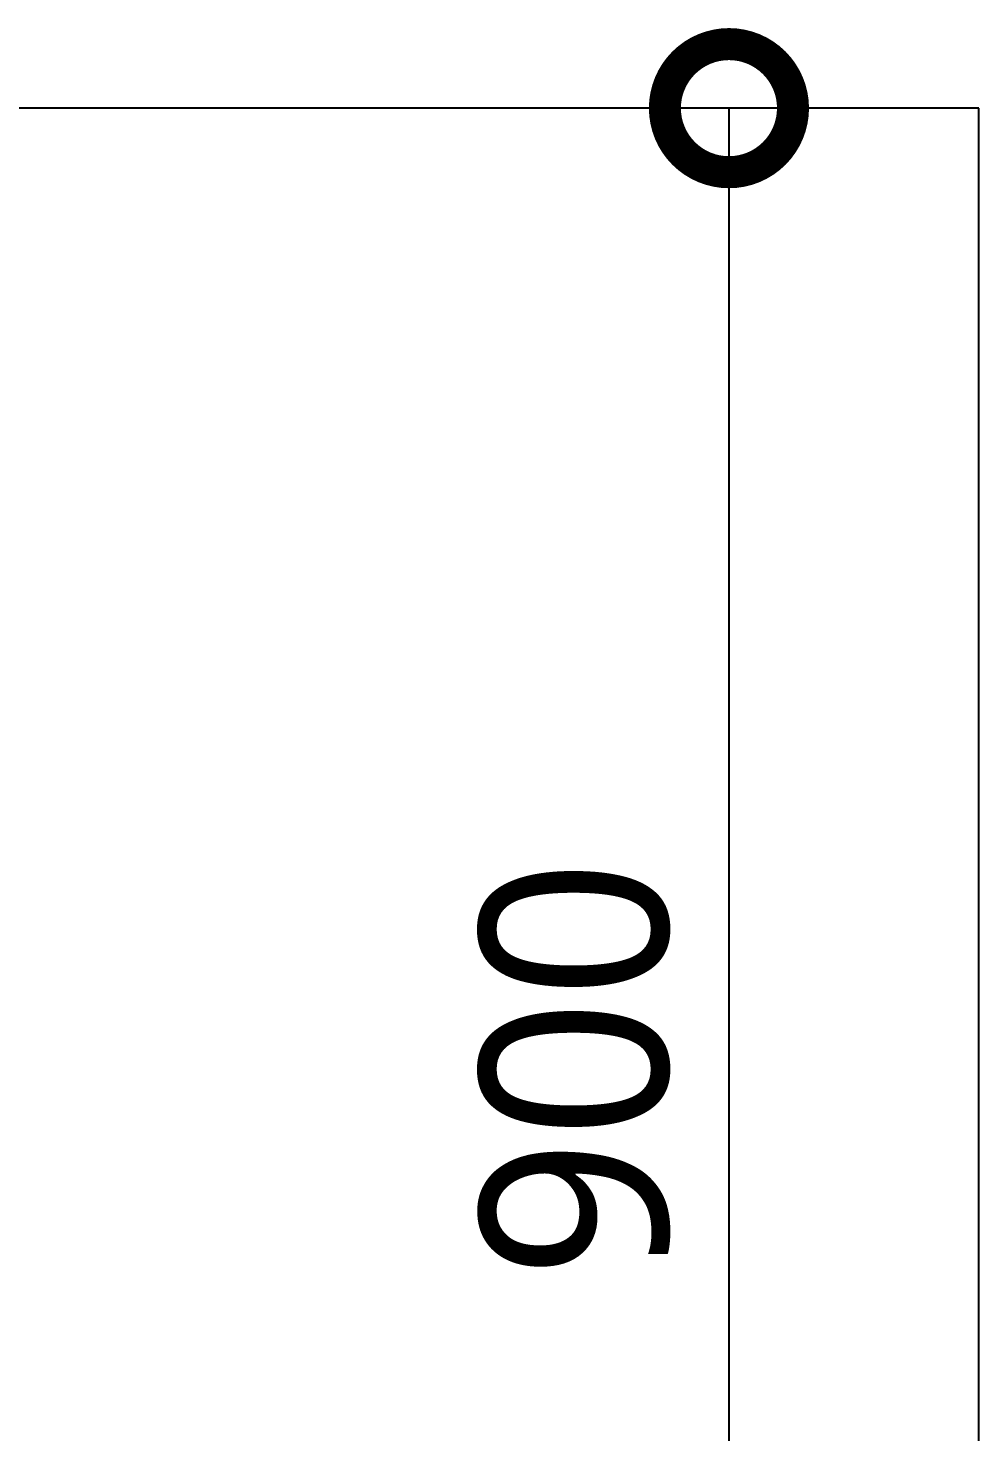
# Model space of a CAD drawing. Extents: x 11477420 to 23072185, y -28506554 to -14238804.
# Drawn here: x 11520151 to 11520596, y -14255459 to -14254802 of the extents above; entities that cross this region are included whole.
import ezdxf

# ---------------------------------------------------------------- set-up
doc = ezdxf.new("R2010")
doc.units = 0
doc.header["$LTSCALE"] = 50
doc.header["$MEASUREMENT"] = 0
doc.layers.get('0').update_dxf_attribs({"linetype": 'CONTINUOUS'})
doc.layers.get('DEFPOINTS').update_dxf_attribs({"linetype": 'CONTINUOUS'})
doc.layers.add('07-DIM WAL', color=5, linetype='CONTINUOUS')
doc.layers.add('1.천장.벽체선(내벽)', color=3, linetype='CONTINUOUS')
doc.styles.add('DAWIN', font='NanumSquareR.ttf')
doc.dimstyles.new('40', dxfattribs={"dimscale": 40, "dimtxt": 2.2, "dimasz": 3, "dimexe": 1.25, "dimexo": 0.625, "dimtad": 1, "dimdec": 0, "dimzin": 0, "dimdsep": 46, "dimlunit": 6, "dimtxsty": 'DAWIN', "dimblk1": 'DOTSMALL', "dimblk2": 'DOTSMALL', "dimsah": 1, "dimcen": 0.001, "dimclrd": 1, "dimclre": 1, "dimclrt": 3, "dimadec": 0, "dimazin": 0, "dimtfac": 1, "dimtdec": 0, "dimtix": 1, "dimtmove": 2, "dimatfit": 3, "dimldrblk": 'DOTSMALL', "dimfxl": 0, "dimtolj": 1, "dimtzin": 0, "dimarcsym": 0})

# ---------------------------------------------------------------- blocks, each defined once
blk = doc.blocks.new('_DOTSMALL')
at = {"color": 0, "linetype": 'ByBlock', "const_width": 0.5}
blk.add_lwpolyline([(-0.0625, 0, 1), (0.0625, 0, 1)], format="xyb", close=True, dxfattribs=at)
blk = doc.blocks.new('*D426')
at = {"layer": '07-DIM WAL', "color": 1, "lineweight": -2, "ltscale": 10}
for p, q in [((11520571.07, -14254839.45), (11520429, -14254839.45)), ((11520479, -14254839.45), (11520479, -14255739.45)), ((11520571.07, -14255739.45), (11520429, -14255739.45))]:
    blk.add_line(p, q, dxfattribs=at)
at = {"layer": 'DEFPOINTS', "color": 0, "ltscale": 10}
for p in [(11520596.07, -14254839.45), (11520479, -14255739.45), (11520596.07, -14255739.45)]:
    blk.add_point(p, dxfattribs=at)
at = {"layer": '07-DIM WAL', "color": 1, "lineweight": -2, "ltscale": 10, "xscale": 120, "yscale": 120, "zscale": 120}
for p, rotation in [((11520479, -14254839.45), 90), ((11520479, -14255739.45), 270)]:
    blk.add_blockref('_DOTSMALL', p, dxfattribs=dict(at, rotation=rotation))
at = {"layer": '07-DIM WAL', "color": 3, "ltscale": 10, "insert": (11520406.96, -14255289.45), "char_height": 88, "attachment_point": 5, "rotation": 90, "style": 'DAWIN'}
blk.add_mtext('\\A1;900', dxfattribs=at)

msp = doc.modelspace()

# ---------------------------------------------------------------- linework, layer by layer
at = {"layer": '1.천장.벽체선(내벽)', "ltscale": 30}
for p, q in [((11520596.07, -14254839.45), (11517596.07, -14254839.45)), ((11520596.07, -14255739.45), (11520596.07, -14254839.45))]:
    msp.add_line(p, q, dxfattribs=at)

# ---------------------------------------------------------------- dimensions: what is measured, and where the dimension line sits
at = {"layer": '07-DIM WAL', "ltscale": 10}
dim = msp.add_linear_dim(base=(11520479, -14255739.45), p1=(11520596.07, -14254839.45), p2=(11520596.07, -14255739.45), angle=90, dimstyle='40', dxfattribs=at)
dim.commit()
dim.dimension.update_dxf_attribs({"geometry": '*D426', "text_midpoint": (11520406.96, -14255289.45)})

doc.saveas('drawing.dxf')
